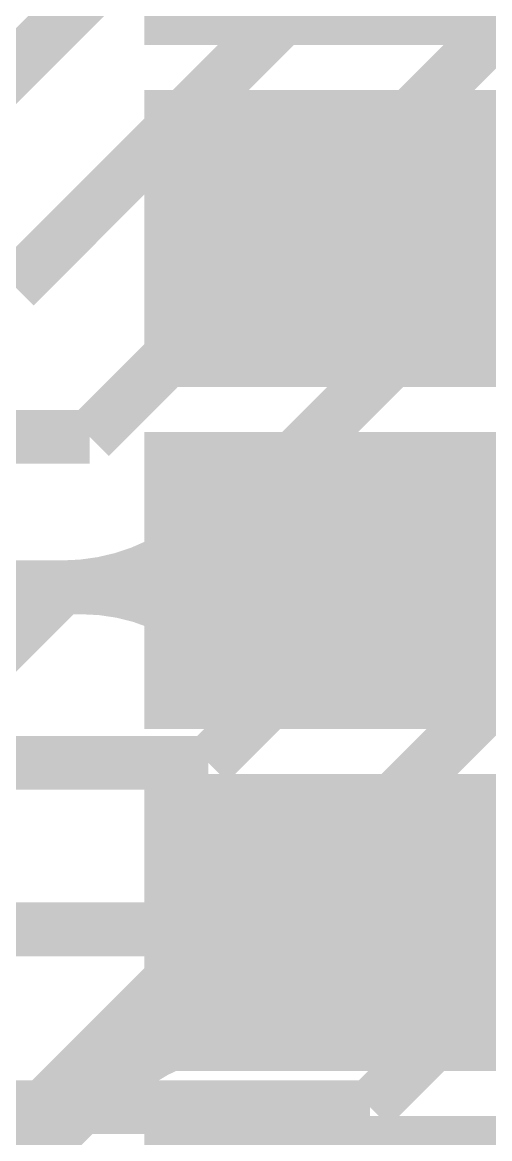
# Model space of a CAD drawing. Extents: x 56.2 to 141.8, y 48 to 96.4.
# Drawn here: x 124.997 to 126.733, y 73.238 to 77.384 of the extents above; entities that cross this region are included whole.
import ezdxf

# ---------------------------------------------------------------- set-up
doc = ezdxf.new("R2010")
doc.units = 0
doc.header["$MEASUREMENT"] = 0
for name, color, linetype in [('BOTTOMLAYER', 5, 'CONTINUOUS'), ('TOPLAYER', 1, 'CONTINUOUS'), ('TOPPASTE', 8, 'CONTINUOUS'), ('TOPSOLDER', 216, 'CONTINUOUS')]:
    doc.layers.add(name, color=color, linetype=linetype)

msp = doc.modelspace()

# ---------------------------------------------------------------- linework, layer by layer
at = {"layer": 'BOTTOMLAYER', "const_width": 0.2}
for points in [[(124.7394, 76.9874), (125.984, 78.232)], [(124.968, 76.4032), (126.619, 78.0542)], [(125.2474, 75.8444), (127.2032, 77.8002)], [(125.5268, 75.2856), (127.8636, 77.6224)], [(125.896075, 74.0156), (129.4892, 77.608725)], [(125.6878, 74.6338), (128.4392, 77.3852)], [(123.6726, 76.4032), (124.968, 76.4032)], [(123.2154, 75.8444), (125.2474, 75.8444)], [(123.8504, 75.2856), (125.5268, 75.2856)], [(126.2888, 73.3552), (127.8128, 74.8792)], [(124.1806, 74.6338), (125.6878, 74.6338)], [(123.4948, 74.0156), (125.896075, 74.0156)], [(124.0536, 73.3552), (126.2888, 73.3552)]]:
    msp.add_lwpolyline(points, dxfattribs=at)
at = {"layer": 'TOPLAYER'}
for points, const_width in [([(126.551182, 76.581), (129.032, 76.581)], 0.299999), ([(124.8664, 75.0062), (125.1458, 75.2856)], 0.2), ([(125.1458, 75.2856), (126.7714, 75.2856)], 0.2), ([(124.2844, 72.4938), (125.8316, 74.041)], 0.299999), ([(125.8316, 74.041), (126.551182, 74.041)], 0.299999)]:
    msp.add_lwpolyline(points, dxfattribs=dict(at, const_width=const_width))
for points, const_width in [([(125.743571, 75.547959, -0.209804), (125.145846, 75.2856)], 0.2), ([(125.743571, 75.547959, -0.209804), (125.145846, 75.2856)], 0.2), ([(125.743571, 75.547959, -0.209804), (125.145846, 75.2856)], 0.2), ([(125.743571, 75.547959, -0.209804), (125.145846, 75.2856)], 0.2), ([(125.743571, 75.547959, -0.209804), (125.145846, 75.2856)], 0.2), ([(125.217575, 75.2856, -0.198912), (125.753701, 75.06353)], 0.2), ([(125.217575, 75.2856, -0.198912), (125.753701, 75.06353)], 0.2), ([(125.217575, 75.2856, -0.198912), (125.753701, 75.06353)], 0.2), ([(125.217575, 75.2856, -0.198912), (125.753701, 75.06353)], 0.2), ([(125.217575, 75.2856, -0.198912), (125.753701, 75.06353)], 0.2), ([(125.701184, 74.041025, -0.198912), (125.608949, 73.818346)], 0.299999), ([(125.701184, 74.041025, -0.198912), (125.608949, 73.818346)], 0.299999), ([(125.701184, 74.041025, -0.198912), (125.608949, 73.818346)], 0.299999), ([(125.701184, 74.041025, -0.198912), (125.608949, 73.818346)], 0.299999), ([(125.701184, 74.041025, -0.198912), (125.608949, 73.818346)], 0.299999), ([(125.701184, 74.041025, -0.198912), (125.608949, 73.818346)], 0.299999), ([(125.701184, 74.041025, -0.198912), (125.608949, 73.818346)], 0.299999), ([(125.701184, 74.041025, -0.198912), (125.608949, 73.818346)], 0.299999), ([(125.701184, 74.041025, -0.198912), (125.608949, 73.818346)], 0.299999), ([(125.701184, 74.041025, -0.198912), (125.608949, 73.818346)], 0.299999), ([(125.701184, 74.041025, -0.198912), (125.608949, 73.818346)], 0.299999), ([(125.701184, 74.041025, -0.198912), (125.608949, 73.818346)], 0.299999), ([(125.701184, 74.041025, -0.198912), (125.608949, 73.818346)], 0.299999), ([(125.701184, 74.041025, -0.198912), (125.608949, 73.818346)], 0.299999), ([(125.199567, 73.408969, -0.198912), (126.001196, 73.741013)], 0.299999), ([(125.199567, 73.408969, -0.198912), (126.001196, 73.741013)], 0.299999), ([(125.199567, 73.408969, -0.198912), (126.001196, 73.741013)], 0.299999), ([(125.199567, 73.408969, -0.198912), (126.001196, 73.741013)], 0.299999), ([(125.199567, 73.408969, -0.198912), (126.001196, 73.741013)], 0.299999), ([(125.199567, 73.408969, -0.198912), (126.001196, 73.741013)], 0.299999), ([(125.199567, 73.408969, -0.198912), (126.001196, 73.741013)], 0.299999), ([(125.199567, 73.408969, -0.198912), (126.001196, 73.741013)], 0.299999), ([(125.199567, 73.408969, -0.198912), (126.001196, 73.741013)], 0.299999), ([(125.199567, 73.408969, -0.198912), (126.001196, 73.741013)], 0.299999), ([(125.199567, 73.408969, -0.198912), (126.001196, 73.741013)], 0.299999), ([(125.199567, 73.408969, -0.198912), (126.001196, 73.741013)], 0.299999), ([(125.199567, 73.408969, -0.198912), (126.001196, 73.741013)], 0.299999), ([(125.199567, 73.408969, -0.198912), (126.001196, 73.741013)], 0.299999)]:
    msp.add_lwpolyline(points, format="xyb", dxfattribs=dict(at, const_width=const_width))
for points, const_width in [([(125.693571, 75.547959, 1), (125.793571, 75.547959, 1)], 0.1), ([(125.693571, 75.547959, 1), (125.793571, 75.547959, 1)], 0.1), ([(125.693571, 75.547959, 1), (125.793571, 75.547959, 1)], 0.1), ([(125.693571, 75.547959, 1), (125.793571, 75.547959, 1)], 0.1), ([(125.693571, 75.547959, 1), (125.793571, 75.547959, 1)], 0.1), ([(125.095846, 75.2856, 1), (125.195846, 75.2856, 1)], 0.1), ([(125.095846, 75.2856, 1), (125.195846, 75.2856, 1)], 0.1), ([(125.095846, 75.2856, 1), (125.195846, 75.2856, 1)], 0.1), ([(125.095846, 75.2856, 1), (125.195846, 75.2856, 1)], 0.1), ([(125.095846, 75.2856, 1), (125.195846, 75.2856, 1)], 0.1), ([(125.167575, 75.2856, 1), (125.267575, 75.2856, 1)], 0.1), ([(125.167575, 75.2856, 1), (125.267575, 75.2856, 1)], 0.1), ([(125.167575, 75.2856, 1), (125.267575, 75.2856, 1)], 0.1), ([(125.167575, 75.2856, 1), (125.267575, 75.2856, 1)], 0.1), ([(125.167575, 75.2856, 1), (125.267575, 75.2856, 1)], 0.1), ([(125.703701, 75.06353, 1), (125.803701, 75.06353, 1)], 0.1), ([(125.703701, 75.06353, 1), (125.803701, 75.06353, 1)], 0.1), ([(125.703701, 75.06353, 1), (125.803701, 75.06353, 1)], 0.1), ([(125.703701, 75.06353, 1), (125.803701, 75.06353, 1)], 0.1), ([(125.703701, 75.06353, 1), (125.803701, 75.06353, 1)], 0.1), ([(125.626185, 74.041025, 1), (125.776182, 74.041025, 1)], 0.15), ([(125.626185, 74.041025, 1), (125.776182, 74.041025, 1)], 0.15), ([(125.626185, 74.041025, 1), (125.776182, 74.041025, 1)], 0.15), ([(125.626185, 74.041025, 1), (125.776182, 74.041025, 1)], 0.15), ([(125.626185, 74.041025, 1), (125.776182, 74.041025, 1)], 0.15), ([(125.626185, 74.041025, 1), (125.776182, 74.041025, 1)], 0.15), ([(125.626185, 74.041025, 1), (125.776182, 74.041025, 1)], 0.15), ([(125.626185, 74.041025, 1), (125.776182, 74.041025, 1)], 0.15), ([(125.626185, 74.041025, 1), (125.776182, 74.041025, 1)], 0.15), ([(125.626185, 74.041025, 1), (125.776182, 74.041025, 1)], 0.15), ([(125.626185, 74.041025, 1), (125.776182, 74.041025, 1)], 0.15), ([(125.626185, 74.041025, 1), (125.776182, 74.041025, 1)], 0.15), ([(125.626185, 74.041025, 1), (125.776182, 74.041025, 1)], 0.15), ([(125.626185, 74.041025, 1), (125.776182, 74.041025, 1)], 0.15), ([(125.53395, 73.818346, 1), (125.683947, 73.818346, 1)], 0.15), ([(125.53395, 73.818346, 1), (125.683947, 73.818346, 1)], 0.15), ([(125.53395, 73.818346, 1), (125.683947, 73.818346, 1)], 0.15), ([(125.53395, 73.818346, 1), (125.683947, 73.818346, 1)], 0.15), ([(125.53395, 73.818346, 1), (125.683947, 73.818346, 1)], 0.15), ([(125.53395, 73.818346, 1), (125.683947, 73.818346, 1)], 0.15), ([(125.53395, 73.818346, 1), (125.683947, 73.818346, 1)], 0.15), ([(125.53395, 73.818346, 1), (125.683947, 73.818346, 1)], 0.15), ([(125.53395, 73.818346, 1), (125.683947, 73.818346, 1)], 0.15), ([(125.53395, 73.818346, 1), (125.683947, 73.818346, 1)], 0.15), ([(125.53395, 73.818346, 1), (125.683947, 73.818346, 1)], 0.15), ([(125.53395, 73.818346, 1), (125.683947, 73.818346, 1)], 0.15), ([(125.53395, 73.818346, 1), (125.683947, 73.818346, 1)], 0.15), ([(125.53395, 73.818346, 1), (125.683947, 73.818346, 1)], 0.15), ([(125.926197, 73.741013, 1), (126.076194, 73.741013, 1)], 0.15), ([(125.926197, 73.741013, 1), (126.076194, 73.741013, 1)], 0.15), ([(125.926197, 73.741013, 1), (126.076194, 73.741013, 1)], 0.15), ([(125.926197, 73.741013, 1), (126.076194, 73.741013, 1)], 0.15), ([(125.926197, 73.741013, 1), (126.076194, 73.741013, 1)], 0.15), ([(125.926197, 73.741013, 1), (126.076194, 73.741013, 1)], 0.15), ([(125.926197, 73.741013, 1), (126.076194, 73.741013, 1)], 0.15), ([(125.926197, 73.741013, 1), (126.076194, 73.741013, 1)], 0.15), ([(125.926197, 73.741013, 1), (126.076194, 73.741013, 1)], 0.15), ([(125.926197, 73.741013, 1), (126.076194, 73.741013, 1)], 0.15), ([(125.926197, 73.741013, 1), (126.076194, 73.741013, 1)], 0.15), ([(125.926197, 73.741013, 1), (126.076194, 73.741013, 1)], 0.15), ([(125.926197, 73.741013, 1), (126.076194, 73.741013, 1)], 0.15), ([(125.926197, 73.741013, 1), (126.076194, 73.741013, 1)], 0.15), ([(125.124568, 73.408969, 1), (125.274565, 73.408969, 1)], 0.15), ([(125.124568, 73.408969, 1), (125.274565, 73.408969, 1)], 0.15), ([(125.124568, 73.408969, 1), (125.274565, 73.408969, 1)], 0.15), ([(125.124568, 73.408969, 1), (125.274565, 73.408969, 1)], 0.15), ([(125.124568, 73.408969, 1), (125.274565, 73.408969, 1)], 0.15), ([(125.124568, 73.408969, 1), (125.274565, 73.408969, 1)], 0.15), ([(125.124568, 73.408969, 1), (125.274565, 73.408969, 1)], 0.15), ([(125.124568, 73.408969, 1), (125.274565, 73.408969, 1)], 0.15), ([(125.124568, 73.408969, 1), (125.274565, 73.408969, 1)], 0.15), ([(125.124568, 73.408969, 1), (125.274565, 73.408969, 1)], 0.15), ([(125.124568, 73.408969, 1), (125.274565, 73.408969, 1)], 0.15), ([(125.124568, 73.408969, 1), (125.274565, 73.408969, 1)], 0.15), ([(125.124568, 73.408969, 1), (125.274565, 73.408969, 1)], 0.15), ([(125.124568, 73.408969, 1), (125.274565, 73.408969, 1)], 0.15)]:
    msp.add_lwpolyline(points, format="xyb", close=True, dxfattribs=dict(at, const_width=const_width))
for points in [[(127.55118, 77.031012), (125.551184, 77.031012), (127.55118, 76.130988), (125.551184, 76.130988)], [(127.55118, 75.761012), (125.551184, 75.761012), (127.55118, 74.860988), (125.551184, 74.860988)], [(127.55118, 74.491012), (125.551184, 74.491012), (127.55118, 73.590988), (125.551184, 73.590988)]]:
    msp.add_solid(points, dxfattribs=at)
at = {"layer": 'TOPPASTE'}
for points in [[(127.55118, 77.031012), (125.551184, 77.031012), (127.55118, 76.130988), (125.551184, 76.130988)], [(127.55118, 75.761012), (125.551184, 75.761012), (127.55118, 74.860988), (125.551184, 74.860988)], [(127.55118, 74.491012), (125.551184, 74.491012), (127.55118, 73.590988), (125.551184, 73.590988)]]:
    msp.add_solid(points, dxfattribs=at)
at = {"layer": 'TOPSOLDER'}
for points in [[(127.65278, 78.402612), (125.449584, 78.402612), (127.65278, 77.299388), (125.449584, 77.299388)], [(127.65278, 77.132612), (125.449584, 77.132612), (127.65278, 76.029388), (125.449584, 76.029388)], [(127.65278, 75.862612), (125.449584, 75.862612), (127.65278, 74.759388), (125.449584, 74.759388)], [(127.65278, 74.592612), (125.449584, 74.592612), (127.65278, 73.489388), (125.449584, 73.489388)], [(127.65278, 73.322612), (125.449584, 73.322612), (127.65278, 72.219388), (125.449584, 72.219388)]]:
    msp.add_solid(points, dxfattribs=at)

doc.saveas('drawing.dxf')
